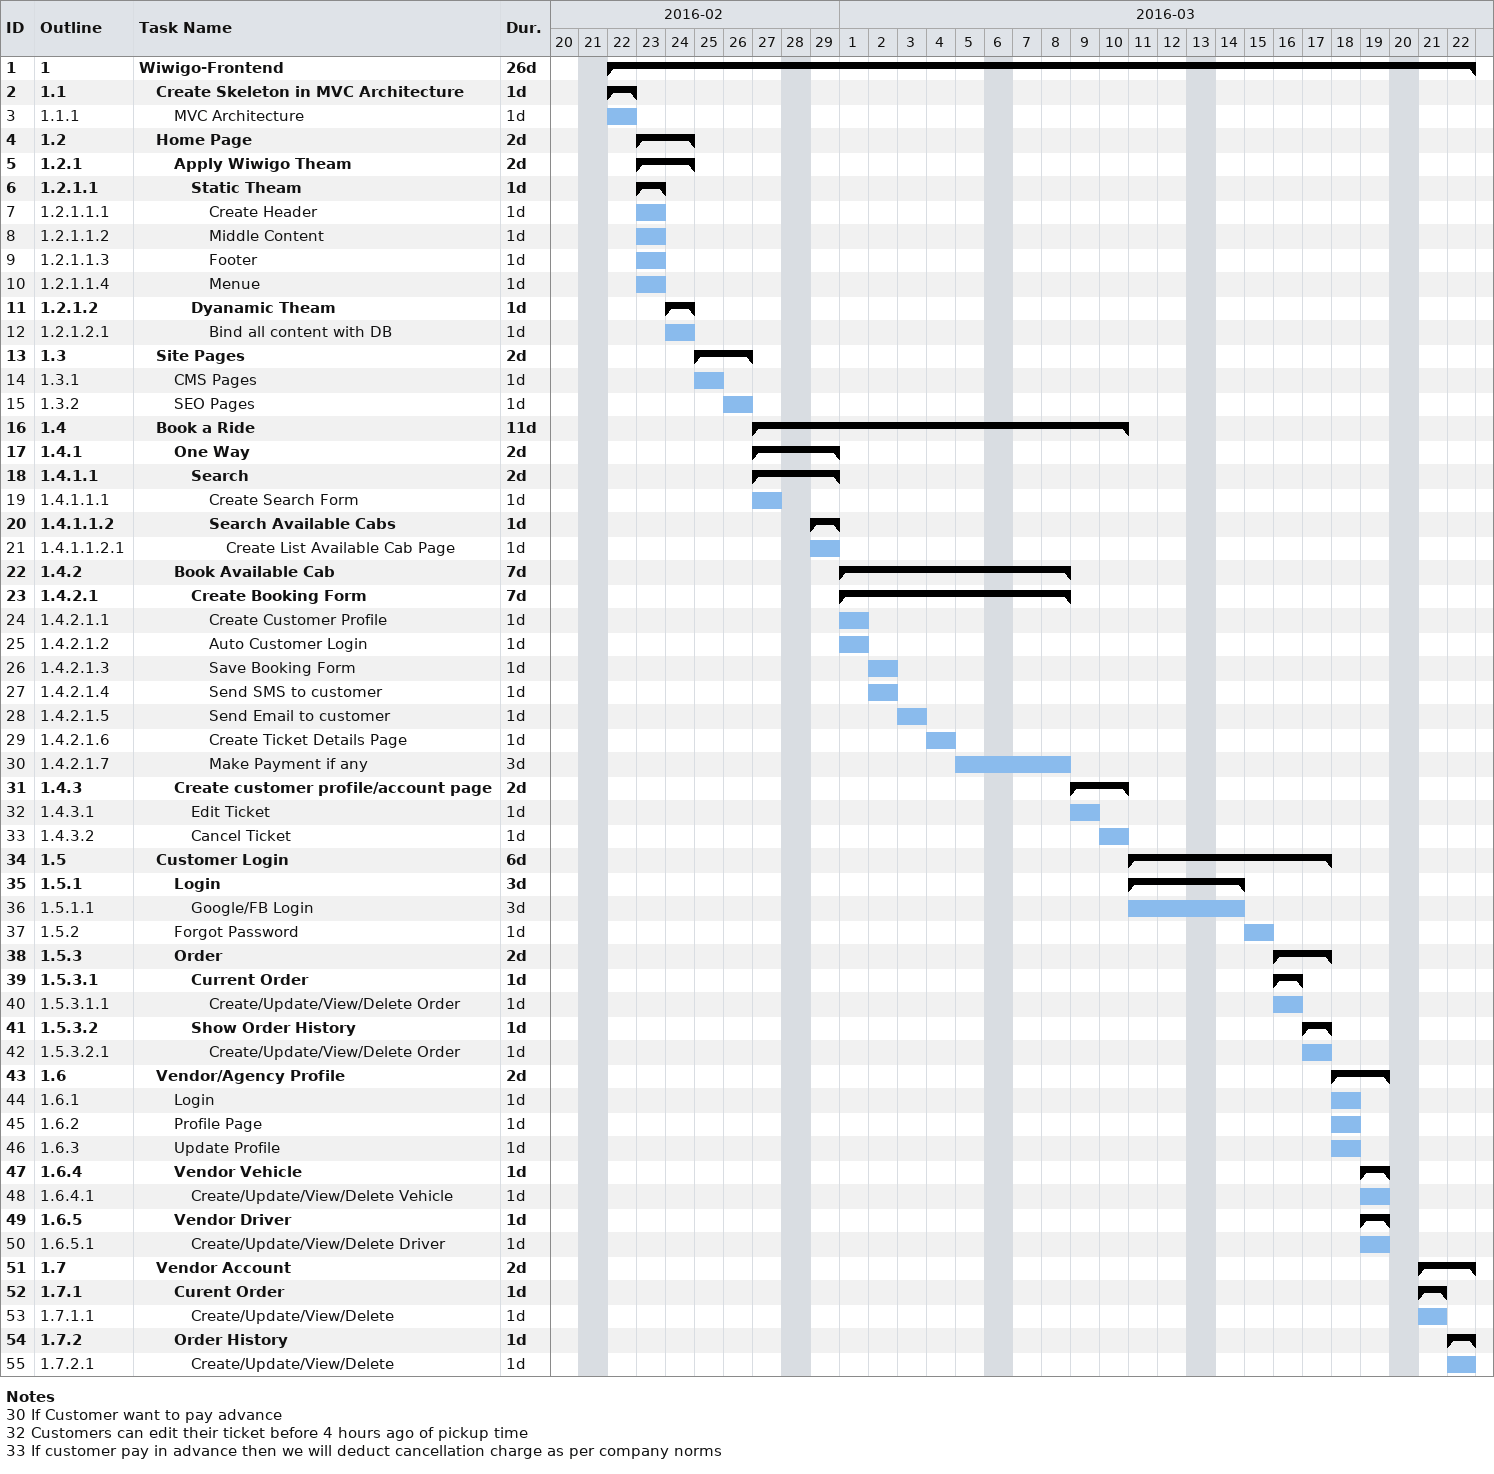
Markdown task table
| ID | WBS | Task | Duration | Start | Finish |
|---|---|---|---|---|---|
| 1 | 1 | **Wiwigo-Frontend** | 26d | 2016-02-22 | 2016-03-22 |
| 2 | 1.1 | **Create Skeleton in MVC Architecture** | 1d | 2016-02-22 | 2016-02-22 |
| 3 | 1.1.1 | MVC Architecture | 1d | 2016-02-22 | 2016-02-22 |
| 4 | 1.2 | **Home Page** | 2d | 2016-02-23 | 2016-02-24 |
| 5 | 1.2.1 | **Apply Wiwigo Theam** | 2d | 2016-02-23 | 2016-02-24 |
| 6 | 1.2.1.1 | **Static Theam** | 1d | 2016-02-23 | 2016-02-23 |
| 7 | 1.2.1.1.1 | Create Header | 1d | 2016-02-23 | 2016-02-23 |
| 8 | 1.2.1.1.2 | Middle Content | 1d | 2016-02-23 | 2016-02-23 |
| 9 | 1.2.1.1.3 | Footer | 1d | 2016-02-23 | 2016-02-23 |
| 10 | 1.2.1.1.4 | Menue | 1d | 2016-02-23 | 2016-02-23 |
| 11 | 1.2.1.2 | **Dyanamic Theam** | 1d | 2016-02-24 | 2016-02-24 |
| 12 | 1.2.1.2.1 | Bind all content with DB | 1d | 2016-02-24 | 2016-02-24 |
| 13 | 1.3 | **Site Pages** | 2d | 2016-02-25 | 2016-02-26 |
| 14 | 1.3.1 | CMS Pages | 1d | 2016-02-25 | 2016-02-25 |
| 15 | 1.3.2 | SEO Pages | 1d | 2016-02-26 | 2016-02-26 |
| 16 | 1.4 | **Book a Ride** | 11d | 2016-02-27 | 2016-03-10 |
| 17 | 1.4.1 | **One Way** | 2d | 2016-02-27 | 2016-02-29 |
| 18 | 1.4.1.1 | **Search** | 2d | 2016-02-27 | 2016-02-29 |
| 19 | 1.4.1.1.1 | Create Search Form | 1d | 2016-02-27 | 2016-02-27 |
| 20 | 1.4.1.1.2 | **Search Available Cabs** | 1d | 2016-02-29 | 2016-02-29 |
| 21 | 1.4.1.1.2.1 | Create List Available Cab Page | 1d | 2016-02-29 | 2016-02-29 |
| 22 | 1.4.2 | **Book Available Cab** | 7d | 2016-03-01 | 2016-03-08 |
| 23 | 1.4.2.1 | **Create Booking Form** | 7d | 2016-03-01 | 2016-03-08 |
| 24 | 1.4.2.1.1 | Create Customer Profile | 1d | 2016-03-01 | 2016-03-01 |
| 25 | 1.4.2.1.2 | Auto Customer Login | 1d | 2016-03-01 | 2016-03-01 |
| 26 | 1.4.2.1.3 | Save Booking Form | 1d | 2016-03-02 | 2016-03-02 |
| 27 | 1.4.2.1.4 | Send SMS to customer | 1d | 2016-03-02 | 2016-03-02 |
| 28 | 1.4.2.1.5 | Send Email to customer | 1d | 2016-03-03 | 2016-03-03 |
| 29 | 1.4.2.1.6 | Create Ticket Details Page | 1d | 2016-03-04 | 2016-03-04 |
| 30 | 1.4.2.1.7 | Make Payment if any | 3d | 2016-03-05 | 2016-03-08 |
| 31 | 1.4.3 | **Create customer profile/account page** | 2d | 2016-03-09 | 2016-03-10 |
| 32 | 1.4.3.1 | Edit Ticket | 1d | 2016-03-09 | 2016-03-09 |
| 33 | 1.4.3.2 | Cancel Ticket | 1d | 2016-03-10 | 2016-03-10 |
| 34 | 1.5 | **Customer Login** | 6d | 2016-03-11 | 2016-03-17 |
| 35 | 1.5.1 | **Login** | 3d | 2016-03-11 | 2016-03-14 |
| 36 | 1.5.1.1 | Google/FB Login | 3d | 2016-03-11 | 2016-03-14 |
| 37 | 1.5.2 | Forgot Password | 1d | 2016-03-15 | 2016-03-15 |
| 38 | 1.5.3 | **Order** | 2d | 2016-03-16 | 2016-03-17 |
| 39 | 1.5.3.1 | **Current Order** | 1d | 2016-03-16 | 2016-03-16 |
| 40 | 1.5.3.1.1 | Create/Update/View/Delete Order | 1d | 2016-03-16 | 2016-03-16 |
| 41 | 1.5.3.2 | **Show Order History** | 1d | 2016-03-17 | 2016-03-17 |
| 42 | 1.5.3.2.1 | Create/Update/View/Delete Order | 1d | 2016-03-17 | 2016-03-17 |
| 43 | 1.6 | **Vendor/Agency Profile** | 2d | 2016-03-18 | 2016-03-19 |
| 44 | 1.6.1 | Login | 1d | 2016-03-18 | 2016-03-18 |
| 45 | 1.6.2 | Profile Page | 1d | 2016-03-18 | 2016-03-18 |
| 46 | 1.6.3 | Update Profile | 1d | 2016-03-18 | 2016-03-18 |
| 47 | 1.6.4 | **Vendor Vehicle** | 1d | 2016-03-19 | 2016-03-19 |
| 48 | 1.6.4.1 | Create/Update/View/Delete Vehicle | 1d | 2016-03-19 | 2016-03-19 |
| 49 | 1.6.5 | **Vendor Driver** | 1d | 2016-03-19 | 2016-03-19 |
| 50 | 1.6.5.1 | Create/Update/View/Delete Driver | 1d | 2016-03-19 | 2016-03-19 |
| 51 | 1.7 | **Vendor Account** | 2d | 2016-03-21 | 2016-03-22 |
| 52 | 1.7.1 | **Curent Order** | 1d | 2016-03-21 | 2016-03-21 |
| 53 | 1.7.1.1 | Create/Update/View/Delete | 1d | 2016-03-21 | 2016-03-21 |
| 54 | 1.7.2 | **Order History** | 1d | 2016-03-22 | 2016-03-22 |
| 55 | 1.7.2.1 | Create/Update/View/Delete | 1d | 2016-03-22 | 2016-03-22 |

Notes
- 30: If Customer want to pay advance
- 32: Customers can edit their ticket before 4 hours ago of pickup time
- 33: If customer pay in advance then we will deduct cancellation charge as per company norms
